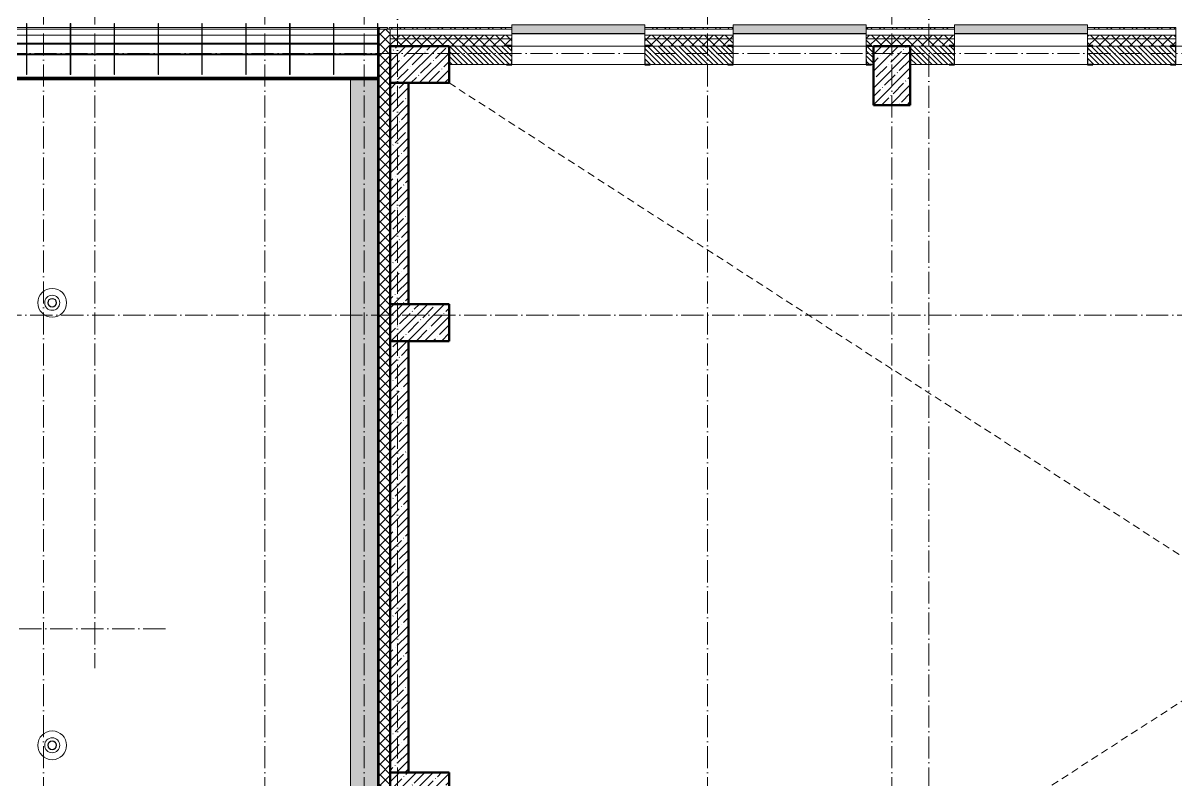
# Model space of a CAD drawing. Header units: millimetres. Extents: x -12989 to 629078, y -109036 to 555275.
# Drawn here: x 88485 to 104110, y 139445 to 149707 of the extents above; entities that cross this region are included whole.
import ezdxf

# ---------------------------------------------------------------- set-up
doc = ezdxf.new("R2010")
doc.units = ezdxf.units.MM
doc.linetypes.add('200_ШТРИХ_ш1п0_6_', pattern=[160, 100, -60])
doc.linetypes.add('50_200_ШТРИХ_1Т_ш5_п1_п1_', pattern=[700, 500, -100, 0, -100])
for name, color, linetype, lineweight in [('A-DETL-____-OTLN-3', 7, '200_ШТРИХ_ш1п0_6_', 9), ('A-FLOR-____-OTLN', 7, 'Continuous', 9), ('A-GENM-____-MCUT', 7, 'Continuous', 25), ('A-GENM-____-OTLN', 7, 'Continuous', 9), ('A-GENM-____-OTLN-1', 7, 'Continuous', 25), ('A-GLAZ-____-OTLN', 7, 'Continuous', 9), ('A-ROOF-____-OTLN', 7, 'Continuous', 9), ('A-WALL-____-MCUT', 7, 'Continuous', 13), ('A-WALL-____-MCUT-1', 7, 'Continuous', 9), ('A-WALL-____-MCUT-2', 7, 'Continuous', 50), ('A-WALL-____-OTLN', 7, 'Continuous', 9), ('A-WALL-____-PATT-1', 7, 'Continuous', 9), ('A-WALL-FNSH-MCUT-1', 7, 'Continuous', 9), ('S-COLS-____-MCUT', 7, 'Continuous', 50), ('S-COLS-____-OTLN', 7, 'Continuous', 9), ('S-GRID-____-OTLN-1', 7, '50_200_ШТРИХ_1Т_ш5_п1_п1_', 9)]:
    doc.layers.add(name, color=color, linetype=linetype, lineweight=lineweight)
doc.layers.add('A-GLAZ-____-OTLN-1', color=7, linetype='Continuous', lineweight=9, true_color=0xc0c0c0)
pattern_1 = [(45, (43259.71, 63713.66), (-70.71068, 70.71068), []), (135, (43259.71, 63713.66), (-70.71068, -70.71068), [])]
pattern_2 = [(135, (43259.71, 63713.66), (-35.35534, -35.35534), [])]
pattern_3 = [(45, (43259.71, 63713.66), (-114.04925, 114.04925), []), (45, (43373.76, 63713.66), (-114.04925, 114.04925), [201.612, -40.322, 3.353, -36.97])]
pattern_4 = [(45, (43259.71, 63713.66), (-85.53659, 85.53659), []), (45, (43316.74, 63713.66), (-85.53659, 85.53659), [])]

# ---------------------------------------------------------------- blocks, each defined once
blk = doc.blocks.new('BSC_Колонна _Прямоугольная - 500х800-V11-АР1_План отверстий 2 этажа в осях 1-64_Ю-ЯЯ')
at = {"layer": 'S-COLS-____-OTLN'}
h = blk.add_hatch(dxfattribs=at)
h.set_pattern_fill('FP_19', color=256, style=0, pattern_type=2)
h.set_pattern_definition([(315, (-85431.04, 50600), (114.04925, 114.04925), []), (315, (-85431.04, 50485.95), (114.04925, 114.04925), [201.613, -40.323, 3.353, -36.97])])
h.paths.add_polyline_path([(-250, 400), (-250, -400), (250, -400), (250, 400), (46, 400)], flags=0)
at = {"layer": 'S-COLS-____-MCUT'}
for p, q in [((250, 400), (-250, 400)), ((-250, 400), (-250, -400)), ((250, -400), (250, 400)), ((-250, -400), (250, -400))]:
    blk.add_line(p, q, dxfattribs=at)
blk = doc.blocks.new('141_Фартук_СКБ - 141_Фартук_СКБ_вентфасад-30031396-АР1_План отверстий 2 этажа в осях 1-64_Ю-ЯЯ')
at = {"layer": 'A-GENM-____-MCUT'}
for p, q in [((26160, 758), (0, 758)), ((0, 758), (0, 757)), ((0, 757), (26160, 757))]:
    blk.add_line(p, q, dxfattribs=at)
at = {"layer": 'A-GENM-____-OTLN'}
for p, q in [((0, 765), (26160, 765)), ((0, 752), (26160, 752)), ((0, 743), (26160, 743)), ((0, 743), (26160, 743))]:
    blk.add_line(p, q, dxfattribs=at)
blk = doc.blocks.new('Элемент крепления - Пластина-30015157-АР1_План отверстий 2 этажа в осях 1-64_Ю-ЯЯ')
at = {"layer": 'A-GENM-____-OTLN'}
for p, q in [((25651, 85294), (25651, 85988)), ((25651, 85988), (25656, 85988)), ((25656, 85988), (25656, 85294)), ((25656, 85294), (25651, 85294))]:
    blk.add_line(p, q, dxfattribs=at)
blk = doc.blocks.new('Швеллер - 140х58-30031487-АР1_План отверстий 2 этажа в осях 1-64_Ю-ЯЯ')
at = {"layer": 'A-GENM-____-MCUT'}
for p, q in [((8321, 75), (7732, 75)), ((7732, 71), (8321, 71)), ((8916, 75), (8326, 75)), ((8326, 71), (8916, 71)), ((9510, 75), (8921, 75)), ((8921, 71), (9510, 71)), ((10105, 75), (9515, 75)), ((9515, 71), (10105, 71)), ((10699, 75), (10110, 75)), ((10110, 71), (10699, 71)), ((11294, 75), (10704, 75)), ((10704, 71), (11294, 71)), ((11888, 75), (11299, 75)), ((11299, 71), (11888, 71)), ((12483, 75), (11893, 75)), ((11893, 71), (12483, 71)), ((13078, 75), (12488, 75)), ((12488, 71), (13078, 71)), ((8321, -71), (7732, -71)), ((7732, -75), (8321, -75)), ((8916, -71), (8326, -71)), ((8326, -75), (8916, -75)), ((9510, -71), (8921, -71)), ((8921, -75), (9510, -75)), ((10105, -71), (9515, -71)), ((9515, -75), (10105, -75)), ((10699, -71), (10110, -71)), ((10110, -75), (10699, -75)), ((11294, -71), (10704, -71)), ((10704, -75), (11294, -75)), ((11888, -71), (11299, -71)), ((11299, -75), (11888, -75)), ((12483, -71), (11893, -71)), ((11893, -75), (12483, -75)), ((13078, -71), (12488, -71)), ((12488, -75), (13078, -75))]:
    blk.add_line(p, q, dxfattribs=at)
blk = doc.blocks.new('BSC_Колонна _Прямоугольная - 500х800-V74-АР1_План отверстий 2 этажа в осях 1-64_Ю-ЯЯ')
at = {"layer": 'S-COLS-____-OTLN'}
h = blk.add_hatch(dxfattribs=at)
h.set_pattern_fill('FP_86', color=256, style=0, pattern_type=2)
h.set_pattern_definition([(315, (-81931.04, 50600), (114.04925, 114.04925), []), (315, (-81931.04, 50485.95), (114.04925, 114.04925), [201.613, -40.323, 3.353, -36.97])])
h.paths.add_polyline_path([(-250, -400), (250, -400), (250, 400), (-250, 400)], flags=0)
at = {"layer": 'S-COLS-____-MCUT'}
for p, q in [((250, 400), (-250, 400)), ((-250, 400), (-250, -400)), ((250, -400), (250, 400)), ((-250, -400), (250, -400))]:
    blk.add_line(p, q, dxfattribs=at)
blk = doc.blocks.new('BSC_Колонна _Прямоугольная - 500х800-V75-АР1_План отверстий 2 этажа в осях 1-64_Ю-ЯЯ')
at = {"layer": 'S-COLS-____-OTLN'}
h = blk.add_hatch(dxfattribs=at)
h.set_pattern_fill('FP_87', color=256, style=0, pattern_type=2)
h.set_pattern_definition([(315, (-75581.04, 50600), (114.04925, 114.04925), []), (315, (-75581.04, 50485.95), (114.04925, 114.04925), [201.613, -40.323, 3.353, -36.97])])
h.paths.add_polyline_path([(-250, -400), (250, -400), (250, 400), (-250, 400)], flags=0)
at = {"layer": 'S-COLS-____-MCUT'}
for p, q in [((250, 400), (-250, 400)), ((-250, 400), (-250, -400)), ((250, -400), (250, 400)), ((-250, -400), (250, -400))]:
    blk.add_line(p, q, dxfattribs=at)
blk = doc.blocks.new('BSC_Колонна _Прямоугольная - 500х800-25984400-АР1_План отверстий 2 этажа в осях 1-64_Ю-ЯЯ')
at = {"layer": 'S-COLS-____-OTLN'}
h = blk.add_hatch(dxfattribs=at)
h.set_pattern_fill('FP_91', color=256, style=0, pattern_type=2)
h.set_pattern_definition([(225, (57000, 85281.04), (114.04925, -114.04925), []), (225, (56885.95, 85281.04), (114.04925, -114.04925), [201.613, -40.323, 3.353, -36.97])])
h.paths.add_polyline_path([(250, 400), (-250, 400), (-250, -400), (250, -400)], flags=0)
at = {"layer": 'S-COLS-____-MCUT'}
for p, q in [((250, 400), (-250, 400)), ((-250, 400), (-250, -400)), ((250, -400), (250, 400)), ((-250, -400), (250, -400))]:
    blk.add_line(p, q, dxfattribs=at)
blk = doc.blocks.new('Фахверк_СКБ_Уголок - 250_2700-27497298-АР1_План отверстий 2 этажа в осях 1-64_Ю-ЯЯ')
at = {"layer": 'A-GENM-____-MCUT'}
for p, q in [((200, 181), (125, 181)), ((125, 181), (125, 106)), ((131, 106), (131, 175)), ((131, 175), (200, 175)), ((200, 175), (200, 181)), ((125, 106), (131, 106)), ((131, -6), (125, -6)), ((125, -6), (125, -81)), ((125, -81), (200, -81)), ((131, -75), (131, -6)), ((200, -75), (131, -75)), ((200, -81), (200, -75))]:
    blk.add_line(p, q, dxfattribs=at)
blk = doc.blocks.new('Фахверк_СКБ_Уголок - 250_2700_1-27501432-АР1_План отверстий 2 этажа в осях 1-64_Ю-ЯЯ')
at = {"layer": 'A-GENM-____-MCUT'}
for p, q in [((200, 181), (125, 181)), ((125, 181), (125, 106)), ((131, 106), (131, 175)), ((131, 175), (200, 175)), ((200, 175), (200, 181)), ((125, 106), (131, 106)), ((131, -6), (125, -6)), ((125, -6), (125, -81)), ((125, -81), (200, -81)), ((131, -75), (131, -6)), ((200, -75), (131, -75)), ((200, -81), (200, -75))]:
    blk.add_line(p, q, dxfattribs=at)
blk = doc.blocks.new('Кровельный аэратор - 143_Кровельный аэратор-15605992-АР1_План отверстий 2 этажа в осях 1-64_Ю-ЯЯ')
at = {"layer": 'A-GENM-____-OTLN'}
for radius, start, end in [(195, 360, 180), (195, 180, 360), (102, 360, 180), (102, 180, 360), (60, 360, 180), (60, 180, 360), (55, 360, 180), (55, 180, 360)]:
    blk.add_arc((0, 0), radius, start, end, dxfattribs=at)
blk = doc.blocks.new('Отлив_СКБ1 - Отлив_ТШ 50-30087418-АР1_План отверстий 2 этажа в осях 1-64_Ю-ЯЯ')
at = {"layer": 'A-GLAZ-____-OTLN-1'}
h = blk.add_hatch(color=256, dxfattribs=at)
h.paths.add_polyline_path([(17305, -170), (33, -170), (33, -535), (16940, -535), (17192, -283)], flags=0)
h.paths.add_polyline_path([(11, -283), (11, -170), (0, -170), (0, -535), (11, -535)], flags=0)
at = {"layer": 'A-GLAZ-____-OTLN'}
for p, q in [((0, -535), (0, -170)), ((0, -535), (11, -535)), ((33, -535), (16940, -535))]:
    blk.add_line(p, q, dxfattribs=at)
blk = doc.blocks.new('Отлив_СКБ - Отлив витража_120_НВФ-31885689-АР1_План отверстий 2 этажа в осях 1-64_Ю-ЯЯ')
at = {"layer": 'A-GLAZ-____-OTLN-1'}
for points in [[(1800, 2), (1800, 120), (0, 120), (0, 2), (737, 2)], [(1800, 0), (1800, 2), (0, 2), (0, 0), (737, 0)]]:
    blk.add_hatch(color=256, dxfattribs=at).paths.add_polyline_path(points, flags=0)
at = {"layer": 'A-GLAZ-____-OTLN'}
for p, q in [((0, 83), (0, 120)), ((1800, 120), (0, 120)), ((0, 2), (1800, 2)), ((1800, 120), (1800, 83)), ((1800, 0), (0, 0))]:
    blk.add_line(p, q, dxfattribs=at)
blk = doc.blocks.new('2этаж')
at = {"layer": 'S-GRID-____-OTLN-1', "color": 251, "ltscale": 0.6, "true_color": 0x636466}
for p, q in [((29908.3, 549908.8), (29908.3, 512083.3)), ((30608.3, 549908.8), (30608.3, 536263.3)), ((32908.3, 549908.8), (32908.3, 511907.5)), ((34258.3, 549908.8), (34258.3, 525691.4)), ((38908.3, 549908.8), (38908.3, 511907.5)), ((41408.3, 549908.8), (41408.3, 511907.5)), ((34708.3, 549620.5), (34708.3, 525691.4)), ((41908.3, 549620.5), (41908.3, 512048.6)), ((88482.7, 544597), (-20260.4, 544597)), ((-20260.4, 541047), (88482.7, 541047)), ((31562.9, 536797), (-20260.4, 536797))]:
    blk.add_line(p, q, dxfattribs=at)

msp = doc.modelspace()

# ---------------------------------------------------------------- hatches: boundary and pattern name
at = {"layer": 'A-WALL-____-PATT-1'}
h = msp.add_hatch(dxfattribs=at)
h.set_pattern_fill('FP_3', color=256, style=0, pattern_type=2)
h.set_pattern_definition(pattern_4)
h.paths.add_polyline_path([(93292.2115, 149624.7006), (93424.7115, 149624.7006), (93424.7115, 149644.7006), (93292.2115, 149644.7006)], flags=0)
h = msp.add_hatch(dxfattribs=at)
h.set_pattern_fill('FP_1', color=256, style=0, pattern_type=2)
h.set_pattern_definition(pattern_1)
h.paths.add_polyline_path([(93309.7115, 131494.7006), (93459.7115, 131494.7006), (93459.7115, 149624.7006), (93309.7115, 149624.7006), (93309.7115, 131644.7006)], flags=0)
h = msp.add_hatch(dxfattribs=at)
h.set_pattern_fill('FP_3', color=256, style=0, pattern_type=2)
h.set_pattern_definition(pattern_4)
h.paths.add_polyline_path([(117974.7115, 149624.7006), (117974.7115, 149644.7006), (114959.7115, 149644.7006), (114959.7115, 149624.7006), (117479.5584, 149624.7006)], flags=0)
h.paths.add_polyline_path([(113159.7115, 149624.7006), (113159.7115, 149644.7006), (111959.7115, 149644.7006), (111959.7115, 149624.7006)], flags=0)
h.paths.add_polyline_path([(110159.7115, 149624.7006), (110159.7115, 149644.7006), (108959.7115, 149644.7006), (108959.7115, 149624.7006)], flags=0)
h.paths.add_polyline_path([(107159.7115, 149624.7006), (107159.7115, 149644.7006), (105909.7115, 149644.7006), (105909.7115, 149624.7006), (106874.5544, 149624.7006)], flags=0)
h.paths.add_polyline_path([(104109.7115, 149624.7006), (104109.7115, 149644.7006), (102909.7115, 149644.7006), (102909.7115, 149624.7006), (103339.5531, 149624.7006)], flags=0)
h.paths.add_polyline_path([(100688.3021, 149624.7006), (101109.7115, 149624.7006), (101109.7115, 149644.7006), (99909.7115, 149644.7006), (99909.7115, 149624.7006)], flags=0)
h.paths.add_polyline_path([(95109.7115, 149624.7006), (95109.7115, 149644.7006), (93444.7115, 149644.7006), (93444.7115, 149624.7006), (94502.0497, 149624.7006)], flags=0)
h.paths.add_polyline_path([(98109.7115, 149624.7006), (98109.7115, 149644.7006), (96909.7115, 149644.7006), (96909.7115, 149624.7006)], flags=0)
h = msp.add_hatch(dxfattribs=at)
h.set_pattern_fill('FP_1', color=256, style=0, pattern_type=2)
h.set_pattern_definition(pattern_1)
h.paths.add_polyline_path([(144609.7115, 149494.7006), (144659.7115, 149494.7006), (144659.7115, 149544.7006), (137759.7115, 149544.7006), (137759.7115, 149494.7006), (142224.5677, 149494.7006)], flags=0)
h.paths.add_polyline_path([(132503.3141, 149494.7006), (133209.7115, 149494.7006), (133209.7115, 149544.7006), (132009.7115, 149544.7006), (132009.7115, 149494.7006)], flags=0)
h.paths.add_polyline_path([(135009.7115, 149494.7006), (136759.7115, 149494.7006), (136759.7115, 149544.7006), (135009.7115, 149544.7006)], flags=0)
h.paths.add_polyline_path([(130209.7115, 149494.7006), (130209.7115, 149544.7006), (129084.7115, 149544.7006), (129084.7115, 149494.7006), (129852.0631, 149494.7006)], flags=0)
h.paths.add_polyline_path([(127284.7115, 149494.7006), (127284.7115, 149544.7006), (126159.7115, 149544.7006), (126159.7115, 149494.7006), (127200.8121, 149494.7006)], flags=0)
h.paths.add_polyline_path([(120309.7115, 149494.7006), (121509.7115, 149494.7006), (121509.7115, 149544.7006), (120309.7115, 149544.7006)], flags=0)
h.paths.add_polyline_path([(118509.7115, 149494.7006), (118509.7115, 149544.7006), (114959.7115, 149544.7006), (114959.7115, 149494.7006), (117479.5584, 149494.7006)], flags=0)
h.paths.add_polyline_path([(113159.7115, 149494.7006), (113159.7115, 149544.7006), (111959.7115, 149544.7006), (111959.7115, 149494.7006)], flags=0)
h.paths.add_polyline_path([(110159.7115, 149494.7006), (110159.7115, 149544.7006), (108959.7115, 149544.7006), (108959.7115, 149494.7006)], flags=0)
h.paths.add_polyline_path([(107159.7115, 149494.7006), (107159.7115, 149544.7006), (105909.7115, 149544.7006), (105909.7115, 149494.7006), (106874.5544, 149494.7006)], flags=0)
h.paths.add_polyline_path([(103339.5531, 149494.7006), (104109.7115, 149494.7006), (104109.7115, 149544.7006), (102909.7115, 149544.7006), (102909.7115, 149494.7006)], flags=0)
h.paths.add_polyline_path([(101109.7115, 149494.7006), (101109.7115, 149544.7006), (99909.7115, 149544.7006), (99909.7115, 149494.7006), (100688.3021, 149494.7006)], flags=0)
h.paths.add_polyline_path([(98109.7115, 149494.7006), (98109.7115, 149544.7006), (96909.7115, 149544.7006), (96909.7115, 149494.7006)], flags=0)
h.paths.add_polyline_path([(94502.0497, 149494.7006), (95109.7115, 149494.7006), (95109.7115, 149544.7006), (93459.7115, 149544.7006), (93459.7115, 149494.7006), (93618.2994, 149494.7006)], flags=0)
h = msp.add_hatch(dxfattribs=at)
h.set_pattern_fill('FP_1', color=256, style=0, pattern_type=2)
h.set_pattern_definition(pattern_1)
h.paths.add_polyline_path([(144509.7115, 149394.7006), (144609.7115, 149394.7006), (144609.7115, 149494.7006), (137759.7115, 149494.7006), (137759.7115, 149394.7006), (142224.5677, 149394.7006)], flags=0)
h.paths.add_polyline_path([(136259.7115, 149394.7006), (136759.7115, 149394.7006), (136759.7115, 149494.7006), (135009.7115, 149494.7006), (135009.7115, 149400.7006), (135084.7115, 149400.7006), (135084.7115, 149394.7006), (135154.5651, 149394.7006)], flags=0)
h.paths.add_polyline_path([(132503.3141, 149394.7006), (133134.7115, 149394.7006), (133134.7115, 149400.7006), (133209.7115, 149400.7006), (133209.7115, 149494.7006), (132009.7115, 149494.7006), (132009.7115, 149394.7006)], flags=0)
h.paths.add_polyline_path([(129852.0631, 149394.7006), (130134.7115, 149394.7006), (130134.7115, 149400.7006), (130209.7115, 149400.7006), (130209.7115, 149494.7006), (129084.7115, 149494.7006), (129084.7115, 149400.7006), (129159.7115, 149400.7006), (129159.7115, 149394.7006)], flags=0)
h.paths.add_polyline_path([(127200.8121, 149394.7006), (127209.7115, 149394.7006), (127209.7115, 149400.7006), (127284.7115, 149400.7006), (127284.7115, 149494.7006), (126159.7115, 149494.7006), (126159.7115, 149394.7006), (126659.7115, 149394.7006)], flags=0)
h.paths.add_polyline_path([(120759.7115, 149394.7006), (121434.7115, 149394.7006), (121434.7115, 149400.7006), (121509.7115, 149400.7006), (121509.7115, 149494.7006), (120309.7115, 149494.7006), (120309.7115, 149400.7006), (120384.7115, 149400.7006), (120384.7115, 149394.7006)], flags=0)
h.paths.add_polyline_path([(118509.7115, 149394.7006), (118509.7115, 149494.7006), (114959.7115, 149494.7006), (114959.7115, 149400.7006), (115034.7115, 149400.7006), (115034.7115, 149394.7006), (118009.7115, 149394.7006)], flags=0)
h.paths.add_polyline_path([(111959.7115, 149394.7006), (113084.7115, 149394.7006), (113084.7115, 149400.7006), (113159.7115, 149400.7006), (113159.7115, 149494.7006), (111959.7115, 149494.7006)], flags=0)
h.paths.add_polyline_path([(109034.7115, 149394.7006), (110084.7115, 149394.7006), (110084.7115, 149400.7006), (110159.7115, 149400.7006), (110159.7115, 149494.7006), (108959.7115, 149494.7006), (108959.7115, 149400.7006), (109034.7115, 149400.7006)], flags=0)
h.paths.add_polyline_path([(107084.7115, 149394.7006), (107084.7115, 149400.7006), (107159.7115, 149400.7006), (107159.7115, 149494.7006), (105909.7115, 149494.7006), (105909.7115, 149400.7006), (105984.7115, 149400.7006), (105984.7115, 149394.7006), (106874.5544, 149394.7006)], flags=0)
h.paths.add_polyline_path([(104034.7115, 149394.7006), (104034.7115, 149400.7006), (104109.7115, 149400.7006), (104109.7115, 149494.7006), (102909.7115, 149494.7006), (102909.7115, 149400.7006), (102984.7115, 149400.7006), (102984.7115, 149394.7006), (103339.5531, 149394.7006)], flags=0)
h.paths.add_polyline_path([(101034.7115, 149394.7006), (101034.7115, 149400.7006), (101109.7115, 149400.7006), (101109.7115, 149494.7006), (99909.7115, 149494.7006), (99909.7115, 149400.7006), (99984.7115, 149400.7006), (99984.7115, 149394.7006), (100688.3021, 149394.7006)], flags=0)
h.paths.add_polyline_path([(96984.7115, 149394.7006), (98034.7115, 149394.7006), (98034.7115, 149400.7006), (98109.7115, 149400.7006), (98109.7115, 149494.7006), (96909.7115, 149494.7006), (96909.7115, 149400.7006), (96984.7115, 149400.7006)], flags=0)
h.paths.add_polyline_path([(95034.7115, 149394.7006), (95034.7115, 149400.7006), (95109.7115, 149400.7006), (95109.7115, 149494.7006), (93459.7115, 149494.7006), (93459.7115, 149394.7006), (94502.0497, 149394.7006)], flags=0)
h = msp.add_hatch(dxfattribs=at)
h.set_pattern_fill('FP_6', color=256, style=0, pattern_type=2)
h.set_pattern_definition(pattern_2)
h.paths.add_polyline_path([(96915.7115, 149144.7006), (98103.7115, 149144.7006), (98103.7115, 149213.7006), (98109.7115, 149213.7006), (98109.7115, 149325.7006), (98103.7115, 149325.7006), (98103.7115, 149394.7006), (96915.7115, 149394.7006), (96915.7115, 149325.7006), (96909.7115, 149325.7006), (96909.7115, 149213.7006), (96915.7115, 149213.7006), (96915.7115, 149145.9506)], flags=0)
h.paths.add_polyline_path([(100009.7115, 149144.7006), (100009.7115, 149394.7006), (99915.7115, 149394.7006), (99915.7115, 149325.7006), (99909.7115, 149325.7006), (99909.7115, 149213.7006), (99915.7115, 149213.7006), (99915.7115, 149144.7006), (99984.7115, 149144.7006)], flags=0)
h.paths.add_polyline_path([(95034.7115, 149144.7006), (95103.7115, 149144.7006), (95103.7115, 149213.7006), (95109.7115, 149213.7006), (95109.7115, 149325.7006), (95103.7115, 149325.7006), (95103.7115, 149394.7006), (94259.7115, 149394.7006), (94259.7115, 149144.7006), (94502.0497, 149144.7006)], flags=0)
h = msp.add_hatch(dxfattribs=at)
h.set_pattern_fill('FP_6', color=256, style=0, pattern_type=2)
h.set_pattern_definition(pattern_2)
h.paths.add_polyline_path([(103339.5531, 149144.7006), (104103.7115, 149144.7006), (104103.7115, 149213.7006), (104109.7115, 149213.7006), (104109.7115, 149325.7006), (104103.7115, 149325.7006), (104103.7115, 149394.7006), (102915.7115, 149394.7006), (102915.7115, 149325.7006), (102909.7115, 149325.7006), (102909.7115, 149213.7006), (102915.7115, 149213.7006), (102915.7115, 149144.7006), (102984.7115, 149144.7006)], flags=0)
h.paths.add_polyline_path([(105915.7115, 149144.7006), (106009.7115, 149144.7006), (106009.7115, 149394.7006), (105915.7115, 149394.7006), (105915.7115, 149325.7006), (105909.7115, 149325.7006), (105909.7115, 149213.7006), (105915.7115, 149213.7006)], flags=0)
h.paths.add_polyline_path([(101103.7115, 149144.7006), (101103.7115, 149213.7006), (101109.7115, 149213.7006), (101109.7115, 149325.7006), (101103.7115, 149325.7006), (101103.7115, 149394.7006), (100509.7115, 149394.7006), (100509.7115, 149144.7006), (101034.7115, 149144.7006)], flags=0)
h = msp.add_hatch(dxfattribs=at)
h.set_pattern_fill('FP_13', color=256, style=0, pattern_type=2)
h.set_pattern_definition(pattern_3)
h.paths.add_polyline_path([(93459.7115, 145894.7006), (93709.7115, 145894.7006), (93709.7115, 148894.7006), (93459.7115, 148894.7006), (93459.7115, 146768.8481)], flags=0)
h = msp.add_hatch(dxfattribs=at)
h.set_pattern_fill('FP_13', color=256, style=0, pattern_type=2)
h.set_pattern_definition(pattern_3)
h.paths.add_polyline_path([(93709.7115, 139544.7006), (93709.7115, 145394.7006), (93459.7115, 145394.7006), (93459.7115, 139544.7006)], flags=0)

# ---------------------------------------------------------------- linework, layer by layer
at = {"layer": 'A-DETL-____-OTLN-3'}
for p, q in [((94259.7115, 148894.7006), (117159.7115, 134094.7006)), ((117159.7115, 148894.7006), (94259.7115, 134094.7006))]:
    msp.add_line(p, q, dxfattribs=at)
at = {"layer": 'A-FLOR-____-OTLN'}
for p, q in [((88530.8478, 149544.7006), (87941.3024, 149544.7006)), ((89125.3933, 149544.7006), (88535.8478, 149544.7006)), ((89719.9387, 149544.7006), (89130.3933, 149544.7006)), ((90314.4842, 149544.7006), (89724.9387, 149544.7006)), ((90909.0296, 149544.7006), (90319.4842, 149544.7006)), ((91503.5751, 149544.7006), (90914.0296, 149544.7006)), ((92098.1206, 149544.7006), (91508.5751, 149544.7006)), ((92692.666, 149544.7006), (92103.1206, 149544.7006)), ((93287.2115, 149544.7006), (92697.666, 149544.7006)), ((67129.7115, 148974.7006), (93289.7115, 148974.7006))]:
    msp.add_line(p, q, dxfattribs=at)
at = {"layer": 'A-ROOF-____-OTLN'}
msp.add_line((92979.7115, 148974.7006), (92979.7115, 148969.7006), dxfattribs=at)
at = {"layer": 'A-WALL-____-MCUT'}
for p, q in [((93459.7115, 149394.7006), (93459.7115, 149624.7006)), ((95109.7115, 149624.7006), (93459.7115, 149624.7006)), ((93459.7115, 149624.7006), (95109.7115, 149624.7006)), ((95109.7115, 149400.7006), (95109.7115, 149624.7006)), ((96909.7115, 149624.7006), (96909.7115, 149400.7006)), ((98109.7115, 149624.7006), (96909.7115, 149624.7006)), ((96909.7115, 149624.7006), (98109.7115, 149624.7006)), ((98109.7115, 149400.7006), (98109.7115, 149624.7006)), ((99909.7115, 149624.7006), (99909.7115, 149400.7006)), ((101109.7115, 149624.7006), (99909.7115, 149624.7006)), ((99909.7115, 149624.7006), (101109.7115, 149624.7006)), ((101109.7115, 149400.7006), (101109.7115, 149624.7006)), ((102909.7115, 149624.7006), (102909.7115, 149400.7006)), ((104109.7115, 149624.7006), (102909.7115, 149624.7006)), ((102909.7115, 149624.7006), (104109.7115, 149624.7006)), ((104109.7115, 149400.7006), (104109.7115, 149624.7006)), ((100509.7115, 149394.7006), (101034.7115, 149394.7006)), ((101034.7115, 149394.7006), (100509.7115, 149394.7006)), ((102984.7115, 149394.7006), (104034.7115, 149394.7006)), ((104034.7115, 149394.7006), (102984.7115, 149394.7006)), ((95109.7115, 149213.7006), (95109.7115, 149325.7006)), ((96909.7115, 149325.7006), (96909.7115, 149213.7006)), ((98109.7115, 149213.7006), (98109.7115, 149325.7006)), ((99909.7115, 149325.7006), (99909.7115, 149213.7006)), ((101109.7115, 149213.7006), (101109.7115, 149325.7006)), ((102909.7115, 149325.7006), (102909.7115, 149213.7006)), ((104109.7115, 149213.7006), (104109.7115, 149325.7006)), ((94259.7115, 149144.7006), (95034.7115, 149144.7006)), ((96984.7115, 149144.7006), (98034.7115, 149144.7006)), ((99984.7115, 149144.7006), (100009.7115, 149144.7006)), ((100509.7115, 149144.7006), (101034.7115, 149144.7006)), ((102984.7115, 149144.7006), (104034.7115, 149144.7006))]:
    msp.add_line(p, q, dxfattribs=at)
at = {"layer": 'A-WALL-____-MCUT-1'}
for p, q in [((93297.7115, 149644.7006), (93297.7115, 131656.7006)), ((93303.7115, 149644.7006), (93303.7115, 131650.7006)), ((93459.7115, 149624.7006), (93309.7115, 149624.7006)), ((95109.7115, 149544.7006), (93459.7115, 149544.7006)), ((98109.7115, 149544.7006), (96909.7115, 149544.7006)), ((101109.7115, 149544.7006), (99909.7115, 149544.7006)), ((104109.7115, 149544.7006), (102909.7115, 149544.7006)), ((95109.7115, 149494.7006), (93459.7115, 149494.7006)), ((94259.7115, 149394.7006), (95034.7115, 149394.7006)), ((95034.7115, 149394.7006), (94259.7115, 149394.7006)), ((98109.7115, 149494.7006), (96909.7115, 149494.7006)), ((96984.7115, 149394.7006), (98034.7115, 149394.7006)), ((98034.7115, 149394.7006), (96984.7115, 149394.7006)), ((101109.7115, 149494.7006), (99909.7115, 149494.7006)), ((99984.7115, 149394.7006), (100009.7115, 149394.7006)), ((100009.7115, 149394.7006), (99984.7115, 149394.7006)), ((104109.7115, 149494.7006), (102909.7115, 149494.7006))]:
    msp.add_line(p, q, dxfattribs=at)
at = {"layer": 'A-WALL-____-MCUT-2'}
for p, q in [((93459.7115, 148894.7006), (93459.7115, 145894.7006)), ((93709.7115, 145894.7006), (93709.7115, 148894.7006)), ((93459.7115, 145394.7006), (93459.7115, 139544.7006)), ((93709.7115, 139544.7006), (93709.7115, 145394.7006))]:
    msp.add_line(p, q, dxfattribs=at)
at = {"layer": 'A-WALL-____-OTLN'}
for p, q in [((87941.3024, 149644.7006), (88530.8478, 149644.7006)), ((88530.8478, 149624.7006), (87941.3024, 149624.7006)), ((88535.8478, 149644.7006), (89125.3933, 149644.7006)), ((89125.3933, 149624.7006), (88535.8478, 149624.7006)), ((89130.3933, 149644.7006), (89719.9387, 149644.7006)), ((89719.9387, 149624.7006), (89130.3933, 149624.7006)), ((89724.9387, 149644.7006), (90314.4842, 149644.7006)), ((90314.4842, 149624.7006), (89724.9387, 149624.7006)), ((90319.4842, 149644.7006), (90909.0296, 149644.7006)), ((90909.0296, 149624.7006), (90319.4842, 149624.7006)), ((90914.0296, 149644.7006), (91503.5751, 149644.7006)), ((91503.5751, 149624.7006), (90914.0296, 149624.7006)), ((91508.5751, 149644.7006), (92098.1206, 149644.7006)), ((92098.1206, 149624.7006), (91508.5751, 149624.7006)), ((92103.1206, 149644.7006), (92692.666, 149644.7006)), ((92692.666, 149624.7006), (92103.1206, 149624.7006)), ((92697.666, 149644.7006), (93287.2115, 149644.7006)), ((93287.2115, 149624.7006), (92697.666, 149624.7006)), ((96909.7115, 149394.7006), (95109.7115, 149394.7006)), ((95109.7115, 149394.7006), (96909.7115, 149394.7006)), ((99909.7115, 149394.7006), (98109.7115, 149394.7006)), ((98109.7115, 149394.7006), (99909.7115, 149394.7006)), ((102909.7115, 149394.7006), (101109.7115, 149394.7006)), ((101109.7115, 149394.7006), (102909.7115, 149394.7006)), ((105909.7115, 149394.7006), (104109.7115, 149394.7006)), ((104109.7115, 149394.7006), (105909.7115, 149394.7006)), ((96909.7115, 149144.7006), (95109.7115, 149144.7006)), ((99909.7115, 149144.7006), (98109.7115, 149144.7006)), ((102909.7115, 149144.7006), (101109.7115, 149144.7006)), ((105909.7115, 149144.7006), (104109.7115, 149144.7006))]:
    msp.add_line(p, q, dxfattribs=at)
at = {"layer": 'A-WALL-FNSH-MCUT-1'}
for p, q in [((93424.7115, 149644.7006), (93292.2115, 149644.7006)), ((93292.2115, 149624.7006), (93424.7115, 149624.7006)), ((93309.7115, 131644.7006), (93309.7115, 149644.7006)), ((93424.7115, 149624.7006), (93424.7115, 149644.7006)), ((95109.7115, 149644.7006), (93444.7115, 149644.7006)), ((93444.7115, 149644.7006), (93444.7115, 149624.7006)), ((93444.7115, 149624.7006), (93459.7115, 149624.7006)), ((95109.7115, 149624.7006), (95109.7115, 149644.7006)), ((98109.7115, 149644.7006), (96909.7115, 149644.7006)), ((96909.7115, 149644.7006), (96909.7115, 149624.7006)), ((98109.7115, 149624.7006), (98109.7115, 149644.7006)), ((101109.7115, 149644.7006), (99909.7115, 149644.7006)), ((99909.7115, 149644.7006), (99909.7115, 149624.7006)), ((101109.7115, 149624.7006), (101109.7115, 149644.7006)), ((104109.7115, 149644.7006), (102909.7115, 149644.7006)), ((102909.7115, 149644.7006), (102909.7115, 149624.7006)), ((104109.7115, 149624.7006), (104109.7115, 149644.7006)), ((93289.7115, 149007.7006), (93289.7115, 131664.7006))]:
    msp.add_line(p, q, dxfattribs=at)

# ---------------------------------------------------------------- block references
msp.add_blockref('2этаж', (58851.3748, -395302.2823))
at = {"layer": 'A-GENM-____-OTLN', "rotation": 180}
msp.add_blockref('141_Фартук_СКБ - 141_Фартук_СКБ_вентфасад-30031396-АР1_План отверстий 2 этажа в осях 1-64_Ю-ЯЯ', (93289.7115, 149701.7006), dxfattribs=at)
at = {"layer": 'A-GENM-____-OTLN'}
for name, p in [('Элемент крепления - Пластина-30015157-АР1_План отверстий 2 этажа в осях 1-64_Ю-ЯЯ', (62879.7115, 63713.6587)), ('Элемент крепления - Пластина-30015157-АР1_План отверстий 2 этажа в осях 1-64_Ю-ЯЯ', (63474.2569, 63713.6587)), ('Элемент крепления - Пластина-30015157-АР1_План отверстий 2 этажа в осях 1-64_Ю-ЯЯ', (64068.8024, 63713.6587)), ('Элемент крепления - Пластина-30015157-АР1_План отверстий 2 этажа в осях 1-64_Ю-ЯЯ', (64663.3478, 63713.6587)), ('Элемент крепления - Пластина-30015157-АР1_План отверстий 2 этажа в осях 1-64_Ю-ЯЯ', (65257.8933, 63713.6587)), ('Элемент крепления - Пластина-30015157-АР1_План отверстий 2 этажа в осях 1-64_Ю-ЯЯ', (65852.4387, 63713.6587)), ('Элемент крепления - Пластина-30015157-АР1_План отверстий 2 этажа в осях 1-64_Ю-ЯЯ', (66446.9842, 63713.6587)), ('Элемент крепления - Пластина-30015157-АР1_План отверстий 2 этажа в осях 1-64_Ю-ЯЯ', (67041.5296, 63713.6587)), ('Элемент крепления - Пластина-30015157-АР1_План отверстий 2 этажа в осях 1-64_Ю-ЯЯ', (67636.0751, 63713.6587)), ('Швеллер - 140х58-30031487-АР1_План отверстий 2 этажа в осях 1-64_Ю-ЯЯ', (80209.7115, 149354.7006)), ('Кровельный аэратор - 143_Кровельный аэратор-15605992-АР1_План отверстий 2 этажа в осях 1-64_Ю-ЯЯ', (88879.7115, 145914.7006)), ('Кровельный аэратор - 143_Кровельный аэратор-15605992-АР1_План отверстий 2 этажа в осях 1-64_Ю-ЯЯ', (88879.7115, 139914.7006))]:
    msp.add_blockref(name, p, dxfattribs=at)
at = {"layer": 'A-GENM-____-OTLN-1', "rotation": 180}
for p in [(95234.7115, 149319.7006), (98234.7115, 149319.7006), (101234.7115, 149319.7006), (104234.7115, 149319.7006)]:
    msp.add_blockref('Фахверк_СКБ_Уголок - 250_2700-27497298-АР1_План отверстий 2 этажа в осях 1-64_Ю-ЯЯ', p, dxfattribs=at)
at = {"layer": 'A-GENM-____-OTLN-1'}
for name, p in [('Фахверк_СКБ_Уголок - 250_2700-27497298-АР1_План отверстий 2 этажа в осях 1-64_Ю-ЯЯ', (96784.7115, 149219.7006)), ('Фахверк_СКБ_Уголок - 250_2700_1-27501432-АР1_План отверстий 2 этажа в осях 1-64_Ю-ЯЯ', (99784.7115, 149219.7006)), ('Фахверк_СКБ_Уголок - 250_2700-27497298-АР1_План отверстий 2 этажа в осях 1-64_Ю-ЯЯ', (102784.7115, 149219.7006))]:
    msp.add_blockref(name, p, dxfattribs=at)
at = {"layer": 'A-GLAZ-____-OTLN'}
for p in [(95109.7115, 149561.7006), (98109.7115, 149561.7006), (101109.7115, 149561.7006)]:
    msp.add_blockref('Отлив_СКБ - Отлив витража_120_НВФ-31885689-АР1_План отверстий 2 этажа в осях 1-64_Ю-ЯЯ', p, dxfattribs=at)
at = {"layer": 'A-GLAZ-____-OTLN', "rotation": 269.999999999998}
msp.add_blockref('Отлив_СКБ1 - Отлив_ТШ 50-30087418-АР1_План отверстий 2 этажа в осях 1-64_Ю-ЯЯ', (93459.7115, 148969.7006), dxfattribs=at)
at = {"layer": 'S-COLS-____-OTLN'}
for name, p, rotation in [('BSC_Колонна _Прямоугольная - 500х800-V11-АР1_План отверстий 2 этажа в осях 1-64_Ю-ЯЯ', (93859.7115, 149144.7006), 89.9999999999999), ('BSC_Колонна _Прямоугольная - 500х800-25984400-АР1_План отверстий 2 этажа в осях 1-64_Ю-ЯЯ', (100259.7115, 148994.7006), 180), ('BSC_Колонна _Прямоугольная - 500х800-V74-АР1_План отверстий 2 этажа в осях 1-64_Ю-ЯЯ', (93859.7115, 145644.7006), 89.9999999999999), ('BSC_Колонна _Прямоугольная - 500х800-V75-АР1_План отверстий 2 этажа в осях 1-64_Ю-ЯЯ', (93859.7115, 139294.7006), 89.9999999999999)]:
    msp.add_blockref(name, p, dxfattribs=dict(at, rotation=rotation))

doc.saveas('drawing.dxf')
